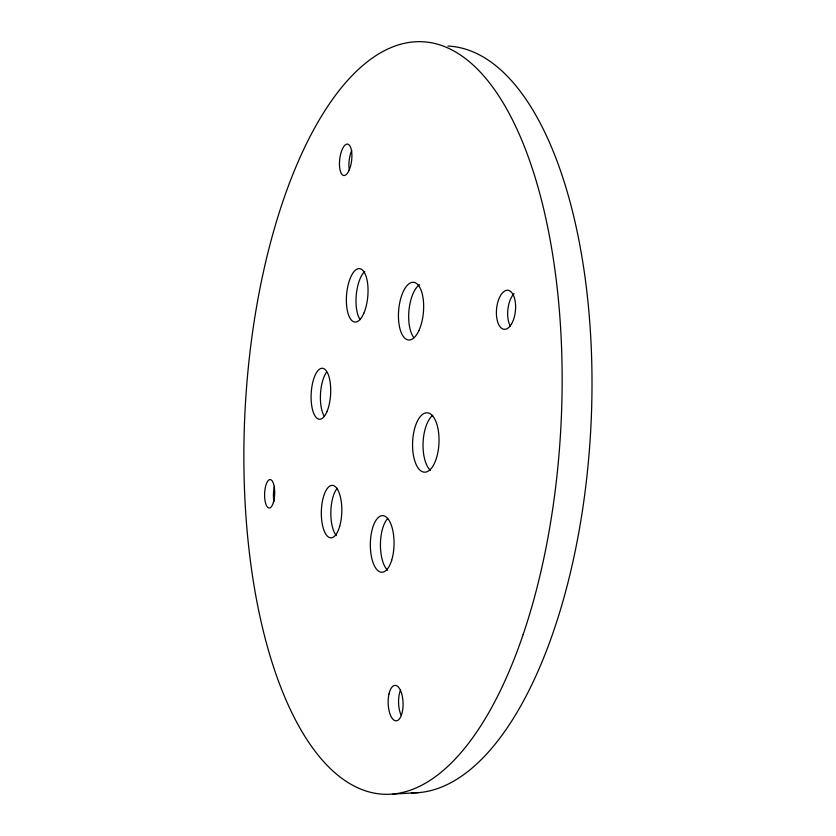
<?xml version="1.0" encoding="UTF-8"?>
<svg xmlns="http://www.w3.org/2000/svg" width="836" height="836" viewBox="0 0 836 836"><rect width="100%" height="100%" fill="white"/><g stroke="black" fill="none" stroke-linecap="round" stroke-linejoin="round"><path stroke-width="1.25" d="M393.004 794.085L419.191 792.559M349.187 169.415A15.759 6.051 -83.1 0 1 351.747 150.543M510.347 326.165A19.541 9.583 -84.5 0 1 514.077 293.635M401.029 715.093A17.692 7.534 88.1 0 1 400.434 690.264M273.957 501.433A14.222 5.1 -88.1 0 1 274.49 486.27M413.517 337.159A28.852 12.55 -85 0 1 409.097 309.153A28.852 12.55 -85 0 1 419.536 284.627M430.341 470.365A29.626 13.324 -87.4 0 1 423.089 442.557A29.626 13.324 -87.4 0 1 432.693 415.293M387.611 570.288A28.236 11.986 -89.1 0 1 380.422 544.8A28.236 11.986 -89.1 0 1 387.705 518.466M336.354 535.625A26.156 10.335 -88.5 0 1 330.837 512.113A26.156 10.335 -88.5 0 1 337.211 488.287M324.055 415.92A25.456 9.833 -86.7 0 1 326.542 372.229M360.097 319.624A26.742 10.764 -85 0 1 356.303 294.648A26.742 10.764 -85 0 1 364.757 271.47M447.897 46.053A373.87 162.424 -87 0 1 591.01 424.364A373.87 162.424 -87 0 1 411.364 792.862M511.496 324.013A19.604 9.478 -84.6 0 0 510.117 291.085A19.604 9.478 -84.6 0 0 496.427 314.284A19.604 9.478 -84.6 0 0 511.496 324.013M388.98 693.985A17.744 7.451 88.2 0 0 395.961 720.841A17.744 7.451 88.2 0 0 401.907 694.497A17.744 7.451 88.2 0 0 388.98 693.985M273.362 502.582A14.254 5.037 -88.1 0 0 270.77 479.697A14.254 5.037 -88.1 0 0 264.824 499.134A14.254 5.037 -88.1 0 0 273.362 502.582M418.899 330.586A28.946 12.415 -85.1 0 0 415.701 282.965A28.946 12.415 -85.1 0 0 398.573 319.906A28.946 12.415 -85.1 0 0 418.899 330.586M436.455 458.086A29.72 13.188 -87.4 0 0 427.269 412.806A29.72 13.188 -87.4 0 0 413.663 456.581A29.72 13.188 -87.4 0 0 436.455 458.086M391.687 560.235A28.319 11.861 -89.1 0 0 383.62 515.739A28.319 11.861 -89.1 0 0 371.288 555.867A28.319 11.861 -89.1 0 0 391.687 560.235M339.688 526.304A26.229 10.22 -88.4 0 0 332.895 485.434A26.229 10.22 -88.4 0 0 322.1 523.054A26.229 10.22 -88.4 0 0 339.688 526.304M326.866 411.845A25.529 9.719 -86.7 0 0 324.692 369.167A25.529 9.719 -86.7 0 0 311.17 400.266A25.529 9.719 -86.7 0 0 326.866 411.845M363.859 313.186A26.815 10.638 -85.1 0 0 361.309 269.192A26.815 10.638 -85.1 0 0 346.459 303.667A26.815 10.638 -85.1 0 0 363.859 313.186M523.179 634.43A376.764 158.14 -87 0 0 433.623 43.232A376.764 158.14 -87 0 0 252.587 576.537A376.764 158.14 -87 0 0 523.179 634.43M349.093 170.293A15.8 5.977 -83.2 0 0 348.487 144.429A15.8 5.977 -83.2 0 0 339.458 164.702A15.8 5.977 -83.2 0 0 349.093 170.293"/></g></svg>
